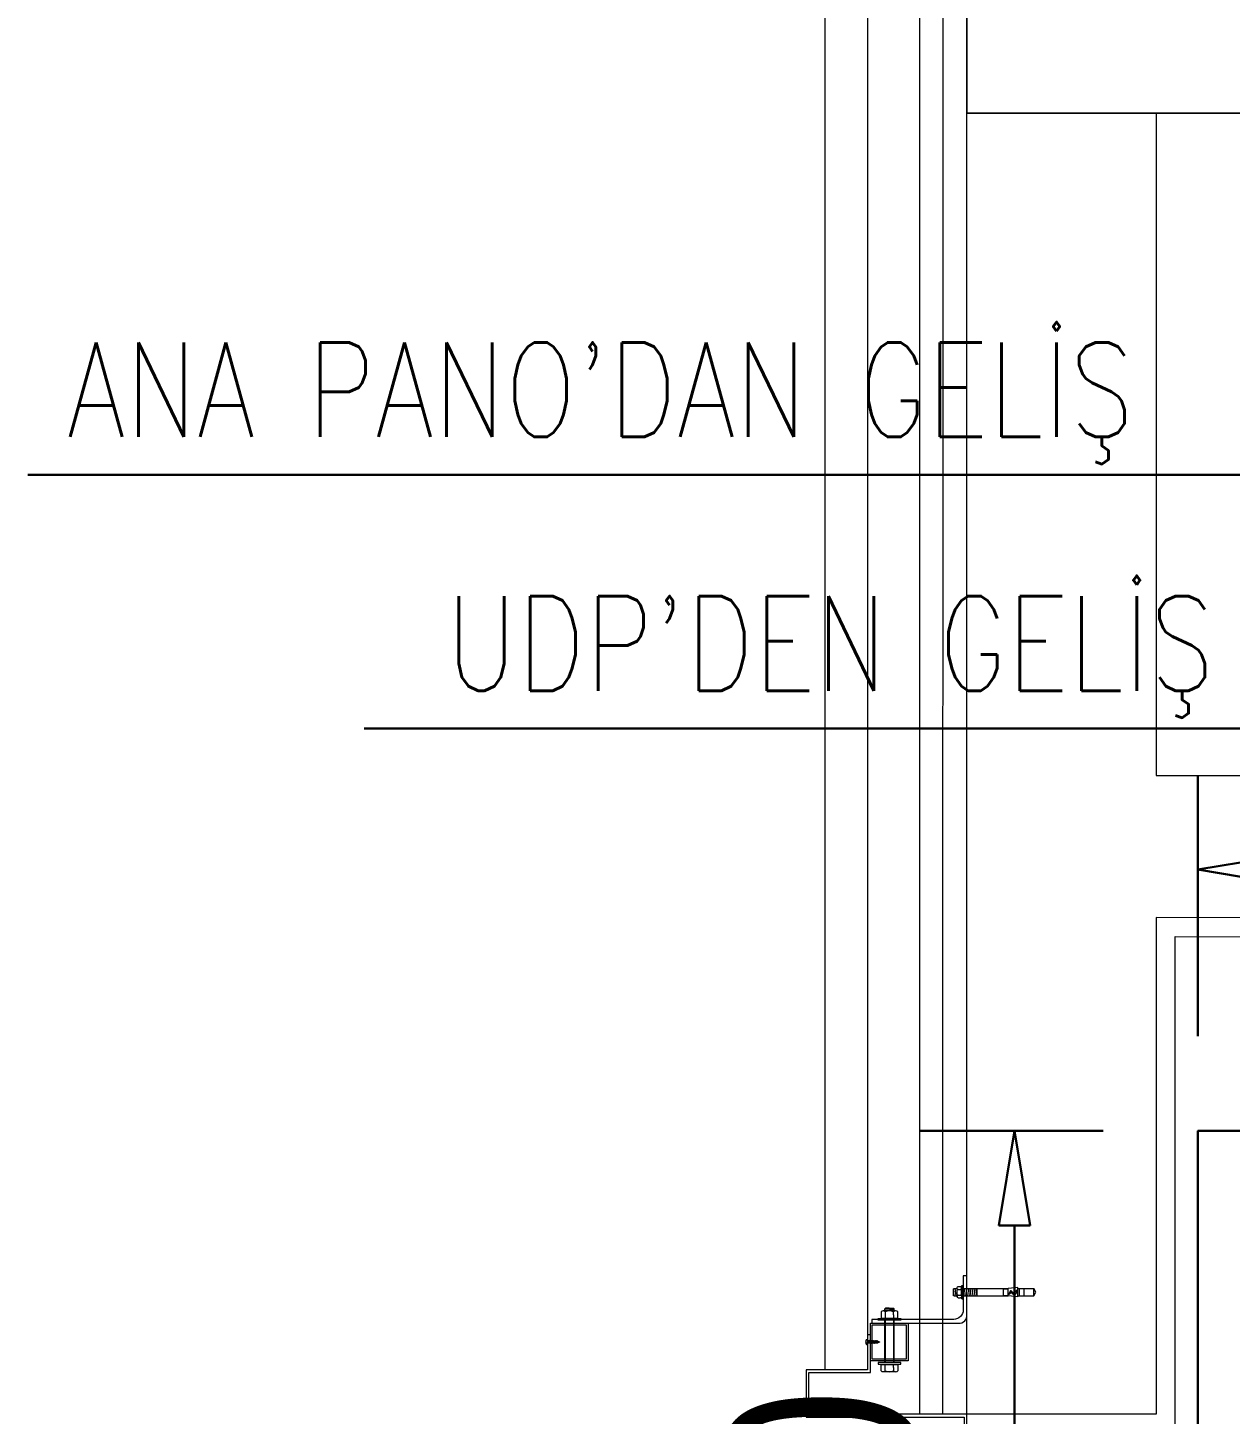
# Model space of a CAD drawing. Extents: x -1417 to 34975, y -245 to 8298.
# Drawn here: x 16701.6 to 16828.7, y 3405 to 3551.5 of the extents above; entities that cross this region are included whole.
import ezdxf

# ---------------------------------------------------------------- set-up
doc = ezdxf.new("R2010")
doc.units = 0
doc.layers.get('0').update_dxf_attribs({"color": 9, "lineweight": 9})
doc.layers.get('Defpoints').update_dxf_attribs({"color": 9, "lineweight": 9})
for name, color, linetype, lineweight in [('00', 9, 'Continuous', 9), ('01', 9, 'Continuous', 9), ('06D', 9, 'Continuous', 9), ('10', 9, 'Continuous', 9), ('10A', 9, 'Continuous', 9), ('14', 9, 'Continuous', 9), ('33', 9, 'BATTING', 9), ('E-DATA LIFT PRIZI', 7, 'Continuous', 30), ('E-KABLO', 7, 'Continuous', 30), ('E-KUVVET', 7, 'Continuous', 30), ('E-UPS PANOSU', 7, 'Continuous', 30), ('E-YAZI', 7, 'Continuous', 30)]:
    doc.layers.add(name, color=color, linetype=linetype, lineweight=lineweight)
doc.styles.add('E-YAZI', font='txttw.shx')
doc.styles.add('MuuM_TEXT-STANDART', font='ARIALN.TTF')
doc.linetypes.add('BATTING', pattern='A,0.0001,-0.1,[134,ltypeshp.shx,S=0.1,R=0,X=-0.1,Y=0],-0.2,[134,ltypeshp.shx,S=0.1,R=180,X=0.1,Y=0],-0.1', length=0.4001)
doc.dimstyles.new('rota-tek', dxfattribs={"dimscale": 20, "dimtxt": 1, "dimasz": 0.5, "dimexe": 0.5, "dimexo": 0.5, "dimgap": 0.5, "dimtad": 1, "dimdec": 1, "dimrnd": 0.5, "dimdsep": 46, "dimtxsty": 'MuuM_TEXT-STANDART', "dimblk": 'CLOSEDBLANK', "dimcen": 0, "dimdle": 0.15, "dimclrd": 256, "dimclre": 256, "dimclrt": 256, "dimadec": 0, "dimazin": 0, "dimtfac": 5, "dimtdec": 1, "dimtix": 1, "dimtmove": 2, "dimatfit": 3, "dimfxl": 3, "dimfxlon": 1, "dimtolj": 1, "dimlwd": -1, "dimlwe": -1, "dimarcsym": 0})

# ---------------------------------------------------------------- blocks, each defined once
blk = doc.blocks.new('cxvxv')
for p, q in [((-21988.4, 8560.98, 0), (-21988.4, 8560.32, 0)), ((-21986.86, 8561.07, 0), (-21988.18, 8561.07, 0)), ((-21988.02, 8561.25, 0), (-21987.03, 8561.3, 0)), ((-21988.02, 8561.25, 0), (-21988, 8561.26, 0)), ((-21988, 8561.23, 0), (-21988.02, 8561.25, 0)), ((-21988.02, 8561.13, 0), (-21987.03, 8561.19, 0)), ((-21988.02, 8561.13, 0), (-21988, 8561.14, 0)), ((-21988, 8561.11, 0), (-21988.02, 8561.13, 0)), ((-21988, 8561.3, 0), (-21987.94, 8561.35, 0)), ((-21988, 8561.26, 0), (-21988, 8561.3, 0)), ((-21988, 8561.14, 0), (-21988, 8561.23, 0)), ((-21988, 8561.07, 0), (-21988, 8561.11, 0)), ((-21987.96, 8560.98, 0), (-21987.96, 8560.32, 0)), ((-21987.54, 8561.35, 0), (-21987.94, 8561.35, 0)), ((-21987.7, 8561.05, 0), (-21987.7, 8561.08, 0)), ((-21987.7, 8561.07, 0), (-21987.7, 8561.07, 0)), ((-21987.54, 8561.35, 0), (-21987.1, 8561.35, 0)), ((-21987.03, 8561.3, 0), (-21987.1, 8561.35, 0)), ((-21987.08, 8560.64, 0), (-21987.08, 8560.98, 0)), ((-21987.05, 8561.32, 0), (-21987.03, 8561.3, 0)), ((-21987.03, 8561.3, 0), (-21987.05, 8561.28, 0)), ((-21987.03, 8561.3, 0), (-21987.05, 8561.29, 0)), ((-21987.05, 8561.28, 0), (-21987.05, 8561.2, 0)), ((-21987.05, 8561.2, 0), (-21987.03, 8561.19, 0)), ((-21987.03, 8561.19, 0), (-21987.05, 8561.17, 0)), ((-21987.05, 8561.17, 0), (-21987.05, 8561.08, 0)), ((-21987.05, 8561.08, 0), (-21987.03, 8561.07, 0)), ((-21986.64, 8560.32, 0), (-21986.64, 8560.98, 0)), ((-21988.4, 8560.32, 0), (-21986.64, 8560.32, 0)), ((-21988.02, 8560.32, 0), (-21987.02, 8560.32, 0)), ((-21988.02, 8560.28, 0), (-21988.02, 8560.32, 0)), ((-21988.02, 8560.11, 0), (-21988.02, 8555.61, 0)), ((-21987.08, 8560.64, 0), (-21987.08, 8560.32, 0)), ((-21987.06, 8560.32, 0), (-21987.06, 8560.28, 0)), ((-21987.06, 8555.61, 0), (-21987.06, 8560.11, 0)), ((-21987.02, 8560.32, 0), (-21987.02, 8560.28, 0)), ((-21987.02, 8555.61, 0), (-21987.02, 8560.11, 0)), ((-21988.4, 8555.4, 0), (-21986.64, 8555.4, 0)), ((-21988.4, 8554.74, 0), (-21988.4, 8555.4, 0)), ((-21988.02, 8555.44, 0), (-21988.02, 8555.4, 0)), ((-21988.02, 8555.4, 0), (-21987.02, 8555.4, 0)), ((-21987.96, 8554.74, 0), (-21987.96, 8555.4, 0)), ((-21987.08, 8555.08, 0), (-21987.08, 8555.4, 0)), ((-21987.08, 8555.08, 0), (-21987.08, 8554.74, 0)), ((-21987.06, 8555.4, 0), (-21987.06, 8555.44, 0)), ((-21987.02, 8555.4, 0), (-21987.02, 8555.44, 0)), ((-21986.64, 8555.4, 0), (-21986.64, 8554.74, 0)), ((-21986.86, 8554.65, 0), (-21988.17, 8554.65, 0))]:
    blk.add_line(p, q)
at = {"elevation": 0}
for points in [[(-21986.3, 8560.11), (-21988.7, 8560.11), (-21988.7, 8560.28), (-21986.3, 8560.28)], [(-21986.3, 8555.61), (-21988.7, 8555.61), (-21988.7, 8555.44), (-21986.3, 8555.44)]]:
    blk.add_lwpolyline(points, close=True, dxfattribs=at)
for points in [[(-21987.98, 8560.28), (-21987.98, 8560.32)], [(-21987.98, 8560.11), (-21987.98, 8555.61)], [(-21987.98, 8555.44), (-21987.98, 8555.4)]]:
    blk.add_lwpolyline(points, dxfattribs=at)
for centre, radius, start, end in [((-21988.18, 8560.75, 0), 0.315, 45.8497, 134.1503), ((-21987.52, 8559.95, 0), 1.12, 66.8701, 113.1299), ((-21987.52, 8559.95, 0), 1.12, 66.8701, 113.1299), ((-21986.86, 8560.76, 0), 0.313, 45.449, 134.551), ((-21988.18, 8554.97, 0), 0.315, 225.8497, 314.1503), ((-21987.52, 8555.77, 0), 1.12, 246.8701, 293.1299), ((-21987.52, 8555.77, 0), 1.12, 246.8701, 293.1299), ((-21986.86, 8554.96, 0), 0.313, 225.449, 314.551)]:
    blk.add_arc(centre, radius, start, end)
blk = doc.blocks.new('VIDA')
for p, q in [((-18072, 6523.9), (-18071.9, 6524)), ((-18071.9, 6523.8), (-18072, 6523.9)), ((-18071.9, 6524), (-18070.1, 6524.7)), ((-18069.6, 6522.9), (-18071.9, 6523.8)), ((-18069.7, 6524.9), (-18070.6, 6523.2)), ((-18070.6, 6523.2), (-18070.1, 6524.7)), ((-18070.1, 6524.7), (-18069.9, 6525.1)), ((-18069.9, 6525.1), (-18070.1, 6524.1)), ((-18070.1, 6524.1), (-18070, 6524.3)), ((-18070, 6524.3), (-18069.8, 6525.1)), ((-18069.9, 6525.1), (-18069.8, 6525.1)), ((-18069.8, 6525.1), (-18069.7, 6524.9)), ((-18069.7, 6524.9), (-18069.3, 6525)), ((-18069.6, 6522.8), (-18069.1, 6525)), ((-18069.6, 6522.8), (-18069.6, 6522.9)), ((-18069.4, 6522.4), (-18069.6, 6522.8)), ((-18068.9, 6525.3), (-18069.4, 6522.4)), ((-18069.3, 6522.4), (-18069.4, 6522.4)), ((-18069.3, 6522.4), (-18068.9, 6525.3)), ((-18069.3, 6525), (-18069.1, 6525)), ((-18069.1, 6522.8), (-18069.3, 6522.4)), ((-18069.1, 6525), (-18068.9, 6525.3)), ((-18068.7, 6522.8), (-18069.1, 6522.8)), ((-18068.9, 6525.3), (-18068.9, 6525.3)), ((-18068.9, 6525.3), (-18068.7, 6525)), ((-18068.7, 6522.8), (-18068.2, 6525)), ((-18068.7, 6525), (-18068.2, 6525)), ((-18068.5, 6522.4), (-18068.7, 6522.8)), ((-18068, 6525.3), (-18068.5, 6522.4)), ((-18068.4, 6522.4), (-18068.5, 6522.4)), ((-18068.4, 6522.4), (-18067.9, 6525.3)), ((-18068.2, 6522.8), (-18068.4, 6522.4)), ((-18068.2, 6522.8), (-18068.4, 6522.4)), ((-18068.2, 6525), (-18068, 6525.3)), ((-18067.7, 6525), (-18068.2, 6522.8)), ((-18067.7, 6522.8), (-18068.2, 6522.8)), ((-18067.9, 6525.3), (-18068, 6525.3)), ((-18067.9, 6525.3), (-18067.7, 6525)), ((-18067.7, 6522.8), (-18067.2, 6525)), ((-18067.7, 6525), (-18067.2, 6525)), ((-18067.5, 6522.4), (-18067.7, 6522.8)), ((-18067, 6525.3), (-18067.5, 6522.4)), ((-18067.4, 6522.4), (-18067.5, 6522.4)), ((-18067.4, 6522.4), (-18066.9, 6525.3)), ((-18067.2, 6522.8), (-18067.4, 6522.4)), ((-18067.2, 6522.8), (-18067.4, 6522.4)), ((-18067.2, 6525), (-18067, 6525.3)), ((-18066.7, 6525), (-18067.2, 6522.8)), ((-18066.7, 6522.8), (-18067.2, 6522.8)), ((-18066.9, 6525.3), (-18067, 6525.3)), ((-18066.9, 6525.3), (-18066.7, 6525)), ((-18066.3, 6525), (-18066.7, 6525)), ((-18066.7, 6522.8), (-18066.3, 6525)), ((-18066.5, 6522.4), (-18066.7, 6522.8)), ((-18066.1, 6525.3), (-18066.5, 6522.4)), ((-18066.5, 6522.4), (-18066, 6525.3)), ((-18066.3, 6522.8), (-18066.5, 6522.4)), ((-18066.3, 6522.8), (-18066.5, 6522.4)), ((-18066.5, 6522.4), (-18066.5, 6522.4)), ((-18066.3, 6525), (-18066.1, 6525.3)), ((-18065.8, 6525), (-18066.3, 6522.8)), ((-18066.3, 6522.8), (-18065.8, 6522.8)), ((-18066, 6525.3), (-18066.1, 6525.3)), ((-18066, 6525.3), (-18065.8, 6525)), ((-18065.8, 6522.8), (-18065.3, 6525)), ((-18065.8, 6525), (-18065.3, 6525)), ((-18065.6, 6522.4), (-18065.8, 6522.8)), ((-18065.1, 6525.3), (-18065.6, 6522.4)), ((-18065.5, 6522.4), (-18065.6, 6522.4)), ((-18065.5, 6522.4), (-18065, 6525.3)), ((-18065.3, 6522.8), (-18065.5, 6522.4)), ((-18065.3, 6522.8), (-18065.5, 6522.4)), ((-18065.3, 6525), (-18065.1, 6525.3)), ((-18064.8, 6525), (-18065.3, 6522.8)), ((-18064.8, 6522.8), (-18065.3, 6522.8)), ((-18065.1, 6525.3), (-18065, 6525.3)), ((-18065, 6525.3), (-18064.8, 6525)), ((-18064.8, 6525), (-18064.3, 6525)), ((-18064.8, 6522.8), (-18064.3, 6525)), ((-18064.6, 6522.4), (-18064.8, 6522.8)), ((-18064.1, 6525.3), (-18064.6, 6522.4)), ((-18064.5, 6522.4), (-18064.6, 6522.4)), ((-18064.5, 6522.4), (-18064, 6525.3)), ((-18064.3, 6522.8), (-18064.5, 6522.4)), ((-18064.3, 6522.8), (-18064.5, 6522.4)), ((-18064.3, 6525), (-18064.1, 6525.3)), ((-18063.8, 6525), (-18064.3, 6522.8)), ((-18063.8, 6522.8), (-18064.3, 6522.8)), ((-18064, 6525.3), (-18064.1, 6525.3)), ((-18064, 6525.3), (-18063.8, 6525)), ((-18063.8, 6522.8), (-18062, 6525)), ((-18062, 6525), (-18063.8, 6525)), ((-18063.6, 6522.4), (-18063.8, 6522.8)), ((-18063.6, 6522.4), (-18061.7, 6525.3)), ((-18061.8, 6525.3), (-18063.6, 6522.4)), ((-18062, 6522.8), (-18063.6, 6522.4)), ((-18062, 6522.8), (-18063.6, 6522.4)), ((-18063.6, 6522.4), (-18063.6, 6522.4)), ((-18061.5, 6525), (-18063.4, 6522.8)), ((-18063.4, 6522.8), (-18061.5, 6522.8)), ((-18061.7, 6525.3), (-18063.2, 6525.3)), ((-18062.7, 6522.4), (-18061.5, 6522.8)), ((-18062.6, 6522.4), (-18062.1, 6525.3)), ((-18062.4, 6522.8), (-18062.6, 6522.4)), ((-18062.4, 6522.8), (-18062.6, 6522.4)), ((-18062.6, 6522.4), (-18061.3, 6522.4)), ((-18062.4, 6525), (-18062.2, 6525.3)), ((-18061.5, 6525), (-18062.4, 6525)), ((-18061.5, 6522.8), (-18062.4, 6525)), ((-18061.9, 6525), (-18062.4, 6522.8)), ((-18061.9, 6522.8), (-18062.4, 6522.8)), ((-18062.2, 6525.3), (-18062.1, 6525.3)), ((-18062.2, 6525.3), (-18061.3, 6522.4)), ((-18062.1, 6525.3), (-18061.9, 6525)), ((-18062, 6525), (-18061.8, 6525.3)), ((-18061.9, 6525), (-18061.4, 6525)), ((-18061.9, 6522.8), (-18061.4, 6525)), ((-18061.7, 6522.4), (-18061.9, 6522.8)), ((-18061.2, 6525.3), (-18061.7, 6522.4)), ((-18061.7, 6525.3), (-18061.5, 6525)), ((-18061.6, 6522.4), (-18061.7, 6522.4)), ((-18061.6, 6522.4), (-18061.2, 6525.3)), ((-18061.4, 6522.8), (-18061.6, 6522.4)), ((-18061.4, 6522.8), (-18061.6, 6522.4)), ((-18061.4, 6525), (-18061.2, 6525.3)), ((-18061, 6525), (-18061.4, 6522.8)), ((-18060.9, 6522.8), (-18061.4, 6522.8)), ((-18061.2, 6525.3), (-18061, 6525)), ((-18061.2, 6525.3), (-18061.2, 6525.3)), ((-18061, 6525), (-18060.5, 6525)), ((-18060.9, 6522.8), (-18060.5, 6525)), ((-18060.7, 6522.4), (-18060.9, 6522.8)), ((-18060.7, 6522.4), (-18060.2, 6525.3)), ((-18060.3, 6525.3), (-18060.7, 6522.4)), ((-18060.5, 6522.8), (-18060.7, 6522.4)), ((-18060.5, 6522.8), (-18060.7, 6522.4)), ((-18060.7, 6522.4), (-18060.7, 6522.4)), ((-18060.5, 6525), (-18060.3, 6525.3)), ((-18060, 6525), (-18060.5, 6522.8)), ((-18060.5, 6522.8), (-18060, 6522.8)), ((-18060.3, 6525.3), (-18060.2, 6525.3)), ((-18060.2, 6525.3), (-18060, 6525)), ((-18060, 6525), (-18059.5, 6525)), ((-18060, 6522.8), (-18059.5, 6525)), ((-18059.8, 6522.4), (-18060, 6522.8)), ((-18059.3, 6525.3), (-18059.8, 6522.4)), ((-18059.7, 6522.4), (-18059.8, 6522.4)), ((-18059.7, 6522.4), (-18059.2, 6525.3)), ((-18059.5, 6522.8), (-18059.7, 6522.4)), ((-18059.5, 6522.8), (-18059.7, 6522.4)), ((-18059.5, 6525), (-18059.3, 6525.3)), ((-18059.2, 6524), (-18059.5, 6522.8)), ((-18059.5, 6522.8), (-18059.2, 6522.8)), ((-18059.3, 6525.3), (-18059.2, 6525.3)), ((-18058.1, 6526.6), (-18059.2, 6526.6)), ((-18059.2, 6521.2), (-18059.2, 6526.6)), ((-18058.1, 6521.2), (-18059.2, 6521.2))]:
    blk.add_line(p, q)
for points in [[(-18068.7, 6525), (-18069.1, 6522.8)], [(-18057.2, 6524.3), (-18057.5, 6524), (-18057.5, 6523.8), (-18057.2, 6523.5)]]:
    blk.add_lwpolyline(points)
for centre, start, end in [((-18062.4, 6523.6), 7.5095, 35.2427), ((-18062.4, 6524.2), 324.7573, 352.4905)]:
    blk.add_arc(centre, 5.21, start, end)
blk = doc.blocks.new('çelik dübel')
at = {"ltscale": 7}
for p, q in [((-87.2, -2), (-85, 2)), ((-85, -6), (-85, 2)), ((-68, 2), (-85, 2)), ((-75, -6), (-75, 2)), ((-70, -6), (-70, 2)), ((-68, 3), (-58, 2)), ((-68, -7), (-68, 3)), ((-58, -6), (-58, 2)), ((-8.5, 2), (-58, 2)), ((-53, 1.5), (-58, 1.5)), ((-53, -6), (-53, 2)), ((-25, -6), (-25, 2)), ((-25, -6), (-23.9, 2)), ((-23, -6), (-21.9, 2)), ((-21, -6), (-19.9, 2)), ((-19, -6), (-17.9, 2)), ((-17, -6), (-15.9, 2)), ((-85, -6), (-87.2, -2)), ((-68, -6), (-85, -6)), ((-68, -7), (-58, -6)), ((-53, -5.5), (-58, -5.5)), ((-8.5, -6), (-58, -6))]:
    blk.add_line(p, q, dxfattribs=at)
for p, q in [((-15, -6), (-13.9, 2)), ((-13, -6), (-11.9, 2)), ((-11, -6), (-10, 1.1)), ((-10, -9), (-10, 5)), ((-9, 5), (-10, 5)), ((-10, 3), (-10, 5)), ((-9, -9), (-9, 5)), ((-8.5, 2), (-8.5, 3)), ((-8.5, -4), (-8.5, 0)), ((-5, 4), (-7.5, 4)), ((-5, 1), (-7.5, 1)), ((-4, 2), (-4, 3)), ((-1, 2), (-4, 2)), ((-4, -4), (-4, 0)), ((-3, -6), (-1.9, 2)), ((-1, -6), (0, 1.1)), ((0, -5), (0, 1)), ((-10, -7), (-10, -9.1)), ((-9, -9), (-10, -9)), ((-8.5, -6), (-8.5, -7)), ((-5, -5), (-7.5, -5)), ((-5, -8), (-7.5, -8)), ((-4, -6), (-4, -7)), ((-1, -6), (-4, -6))]:
    blk.add_line(p, q)
for points in [[(-68, 0.6), (-67.4, 0.4), (-67, 0.1), (-66.6, -0.3), (-66.2, -0.8), (-65.9, -1.3), (-65.7, -1.9), (-65.4, -2.3), (-65.2, -2.8), (-65, -3.1), (-64.8, -3.3), (-64.6, -3.5), (-64.4, -3.6), (-64.2, -3.5), (-63.9, -3.5), (-63.7, -3.3), (-63.5, -3.1), (-63.2, -2.9), (-62.9, -2.6), (-62.7, -2.3), (-62.4, -2), (-62.1, -1.7), (-61.9, -1.4), (-61.6, -1.1), (-61.4, -0.9), (-61.2, -0.7), (-61, -0.6), (-60.8, -0.5), (-60.6, -0.5), (-60.4, -0.5), (-60.3, -0.7), (-60.1, -0.9), (-59.9, -1.1), (-59.8, -1.5), (-59.6, -1.9), (-59.4, -2.3), (-59.2, -2.7), (-58.9, -3), (-58.7, -3.3), (-58.4, -3.5), (-58, -3.5)], [(-68, -0.5), (-68, -0.5), (-67.9, -0.5), (-67.9, -0.5), (-67.8, -0.5), (-67.8, -0.6), (-67.7, -0.6), (-67.7, -0.6), (-67.6, -0.7), (-67.6, -0.7), (-67.6, -0.8), (-67.5, -0.8), (-67.5, -0.8), (-67.5, -0.9), (-67.4, -0.9), (-67.4, -0.9), (-67.3, -1), (-67.3, -1), (-67.3, -1.1), (-67.2, -1.1), (-67.2, -1.2), (-67.2, -1.2), (-67.1, -1.3), (-67.1, -1.3), (-67.1, -1.4), (-67, -1.4), (-67, -1.5), (-67, -1.5), (-66.9, -1.6), (-66.9, -1.6), (-66.9, -1.7), (-66.9, -1.7), (-66.8, -1.8), (-66.8, -1.9), (-66.8, -1.9), (-66.7, -2), (-66.7, -2), (-66.7, -2.1), (-66.6, -2.2), (-66.6, -2.2), (-66.6, -2.3), (-66.6, -2.3), (-66.5, -2.4), (-66.5, -2.5), (-66.5, -2.5), (-66.4, -2.6), (-66.4, -2.7), (-66.4, -2.7), (-66.3, -2.8), (-66.3, -2.8), (-66.3, -2.9), (-66.3, -3), (-66.2, -3), (-66.2, -3.1), (-66.2, -3.1), (-66.1, -3.2), (-66.1, -3.2), (-66.1, -3.3), (-66, -3.4), (-66, -3.4), (-66, -3.5), (-65.9, -3.5), (-65.9, -3.6), (-65.9, -3.6), (-65.8, -3.7), (-65.8, -3.7), (-65.7, -3.8), (-65.7, -3.8), (-65.7, -3.9), (-65.6, -3.9), (-65.6, -4), (-65.5, -4), (-65.5, -4.1), (-65.4, -4.1), (-65.4, -4.1), (-65.3, -4.2), (-65.3, -4.2), (-65.2, -4.3), (-65.2, -4.3), (-65.1, -4.3), (-65, -4.4), (-65, -4.4), (-64.9, -4.4), (-64.9, -4.4), (-64.8, -4.5), (-64.7, -4.5), (-64.7, -4.5), (-64.6, -4.5), (-64.5, -4.5), (-64.5, -4.5), (-64.4, -4.5), (-64.3, -4.5), (-64.3, -4.5), (-64.2, -4.5), (-64.1, -4.5), (-64.1, -4.5), (-64, -4.5), (-64, -4.5), (-63.9, -4.5), (-63.8, -4.5), (-63.8, -4.5), (-63.7, -4.4), (-63.7, -4.4), (-63.6, -4.4), (-63.6, -4.4), (-63.5, -4.4), (-63.4, -4.3), (-63.4, -4.3), (-63.3, -4.3), (-63.3, -4.3), (-63.3, -4.2), (-63.2, -4.2), (-63.2, -4.2), (-63.1, -4.1), (-63.1, -4.1), (-63, -4.1), (-63, -4), (-62.9, -4), (-62.9, -4), (-62.9, -3.9), (-62.8, -3.9), (-62.8, -3.9), (-62.7, -3.8), (-62.7, -3.8), (-62.7, -3.8), (-62.6, -3.7), (-62.6, -3.7), (-62.5, -3.6), (-62.5, -3.6), (-62.5, -3.6), (-62.4, -3.5), (-62.4, -3.5), (-62.4, -3.5), (-62.3, -3.4), (-62.3, -3.4), (-62.2, -3.3), (-62.2, -3.3), (-62.2, -3.3), (-62.1, -3.2), (-62.1, -3.2), (-62.1, -3.1), (-62, -3.1), (-62, -3.1), (-62, -3), (-61.9, -3), (-61.9, -2.9), (-61.9, -2.9), (-61.8, -2.9), (-61.8, -2.8), (-61.7, -2.8), (-61.7, -2.7), (-61.7, -2.7), (-61.6, -2.6), (-61.6, -2.6), (-61.6, -2.6), (-61.5, -2.5), (-61.5, -2.5), (-61.5, -2.5), (-61.4, -2.4), (-61.4, -2.4), (-61.4, -2.3), (-61.3, -2.3), (-61.3, -2.3), (-61.3, -2.2), (-61.3, -2.2), (-61.2, -2.2), (-61.2, -2.1), (-61.2, -2.1), (-61.1, -2), (-61.1, -2), (-61.1, -2), (-61, -1.9), (-61, -1.9), (-61, -1.9), (-61, -1.9), (-60.9, -1.8), (-60.9, -1.8), (-60.9, -1.8), (-60.9, -1.8), (-60.9, -1.8), (-60.9, -1.7), (-60.8, -1.7), (-60.8, -1.7), (-60.8, -1.7), (-60.8, -1.7), (-60.8, -1.7), (-60.8, -1.8), (-60.7, -1.8), (-60.7, -1.8), (-60.7, -1.8), (-60.7, -1.9), (-60.7, -1.9), (-60.7, -1.9), (-60.6, -2), (-60.6, -2), (-60.6, -2.1), (-60.6, -2.1), (-60.6, -2.1), (-60.5, -2.2), (-60.5, -2.2), (-60.5, -2.3), (-60.5, -2.3), (-60.4, -2.4), (-60.4, -2.5), (-60.4, -2.5), (-60.4, -2.6), (-60.3, -2.6), (-60.3, -2.7), (-60.3, -2.7), (-60.3, -2.8), (-60.2, -2.8), (-60.2, -2.9), (-60.2, -3), (-60.1, -3), (-60.1, -3.1), (-60.1, -3.1), (-60, -3.2), (-60, -3.2), (-59.9, -3.3), (-59.9, -3.4), (-59.9, -3.4), (-59.8, -3.5), (-59.8, -3.5), (-59.7, -3.6), (-59.7, -3.6), (-59.6, -3.7), (-59.6, -3.8), (-59.5, -3.8), (-59.5, -3.9), (-59.4, -3.9), (-59.3, -4), (-59.3, -4), (-59.2, -4.1), (-59.1, -4.2), (-59, -4.2), (-58.9, -4.3), (-58.8, -4.3), (-58.6, -4.4), (-58.4, -4.4), (-58.2, -4.5), (-58, -4.5)]]:
    blk.add_lwpolyline(points)
for centre, start, end in [((-7.5, 3), 90, 180), ((-7.5, 2), 180, 270), ((-7.5, 0), 90, 180), ((-5, 3), 0, 90), ((-5, 2), 270, 0), ((-5, 0), 0, 90), ((-1, 1), 0, 90), ((-7.5, -4), 180, 270), ((-7.5, -6), 90, 180), ((-7.5, -7), 180, 270), ((-5, -4), 270, 0), ((-5, -6), 0, 90), ((-5, -7), 270, 0), ((-1, -5), 270, 0)]:
    blk.add_arc(centre, 1, start, end)
blk = doc.blocks.new('kjdol')
at = {"ltscale": 10, "elevation": -278.89}
blk.add_lwpolyline([(77394.12, 60089.89), (77403.28, 60089.89, 0.460237), (77404.18, 60090.79), (77404.18, 60094.89), (77403.78, 60094.89), (77403.78, 60091.29, -0.414214), (77402.78, 60090.29), (77394.12, 60090.29)], format="xyb", close=True, dxfattribs=at)
at = {"elevation": -249.79}
for points in [[(77397.97, 60089.9), (77397.97, 60085.9), (77393.97, 60085.9), (77393.97, 60089.9)], [(77397.77, 60089.7), (77397.77, 60086.1), (77394.17, 60086.1), (77394.17, 60089.7)]]:
    blk.add_lwpolyline(points, close=True, dxfattribs=at)
at = {"extrusion": (0, 0, -1), "xscale": 0.1000000000058208, "yscale": 0.1000000000058208, "zscale": -0.0999999999999091}
blk.add_blockref('çelik dübel', (-77402.74, 60093.36, 459.25), dxfattribs=at)
blk.add_blockref('cxvxv', (99383.5, 51530.11, -249.79))
at = {"xscale": 0.1000000000058208, "yscale": 0.1000000000058208, "zscale": 0.1000000000058208, "rotation": 180}
blk.add_blockref('VIDA', (75587.75, 60740.29, -249.79), dxfattribs=at)
blk = doc.blocks.new('_ClosedBlank')
at = {"color": 0, "linetype": 'ByBlock', "lineweight": -2}
for p, q in [((-1, 0.167), (0, 0)), ((-1, 0.167), (-1, -0.167)), ((0, 0), (-1, -0.167))]:
    blk.add_line(p, q, dxfattribs=at)
blk = doc.blocks.new('*D816')
at = {"layer": 'Defpoints', "color": 0, "transparency": 16777216}
for p in [(16805.86, 3434.95), (16825.24, 3434.95), (16825.24, 3354.95)]:
    blk.add_point(p, dxfattribs=at)
at = {"layer": 'E-DATA LIFT PRIZI', "transparency": 16777216}
for p, q in [((16815.24, 3434.95), (16795.86, 3434.95)), ((16805.86, 3364.95), (16805.86, 3424.95)), ((16815.24, 3354.95), (16795.86, 3354.95))]:
    blk.add_line(p, q, dxfattribs=at)
at = {"layer": 'E-DATA LIFT PRIZI', "transparency": 16777216, "xscale": 10, "yscale": 10, "zscale": 10}
for p, rotation in [((16805.86, 3434.95), 90), ((16805.86, 3354.95), 270)]:
    blk.add_blockref('_ClosedBlank', p, dxfattribs=dict(at, rotation=rotation))
at = {"layer": 'E-DATA LIFT PRIZI', "transparency": 16777216, "insert": (16785.65, 3394.95), "char_height": 20, "attachment_point": 5, "rotation": 90, "style": 'MuuM_TEXT-STANDART'}
blk.add_mtext('\\A1;80', dxfattribs=at)
blk = doc.blocks.new('*D821')
at = {"layer": 'Defpoints', "color": 0, "transparency": 16777216}
for p in [(16905.24, 3462.55), (16825.24, 3434.95), (16905.24, 3434.95)]:
    blk.add_point(p, dxfattribs=at)
at = {"layer": 'E-KUVVET', "transparency": 16777216}
for p, q in [((16825.24, 3444.95), (16825.24, 3472.55)), ((16905.24, 3444.95), (16905.24, 3472.55)), ((16835.24, 3462.55), (16895.24, 3462.55))]:
    blk.add_line(p, q, dxfattribs=at)
at = {"layer": 'E-KUVVET', "transparency": 16777216, "xscale": 10, "yscale": 10, "zscale": 10, "rotation": 180}
blk.add_blockref('_ClosedBlank', (16825.24, 3462.55), dxfattribs=at)
at = {"layer": 'E-KUVVET', "transparency": 16777216, "xscale": 10, "yscale": 10, "zscale": 10}
blk.add_blockref('_ClosedBlank', (16905.24, 3462.55), dxfattribs=at)
at = {"layer": 'E-KUVVET', "transparency": 16777216, "insert": (16865.24, 3482.76), "char_height": 20, "attachment_point": 5, "style": 'MuuM_TEXT-STANDART'}
blk.add_mtext('\\A1;80', dxfattribs=at)

msp = doc.modelspace()

# ---------------------------------------------------------------- linework, layer by layer
at = {"layer": '00'}
for points in [[(16800.84, 3405), (16800.84, 3542.5), (16820.84, 3542.5), (16820.84, 3472.5), (17030.84, 3472.5)], [(17450.84, 3457.4), (17450.84, 3457.4), (16820.84, 3457.5), (16820.84, 3405)], [(16820.84, 3405), (16800.84, 3405)]]:
    msp.add_lwpolyline(points, dxfattribs=at)
at = {"layer": '01'}
for points in [[(16800.84, 3542.5), (16800.84, 3892.5), (17400.84, 3892.5), (17400.84, 3852.5), (16850.84, 3852.5), (16850.84, 3582.5), (17400.84, 3582.5), (17400.84, 3542.5)], [(17400.84, 3892.5), (16800.84, 3892.5), (16800.84, 3542.5), (17400.84, 3542.5), (17400.84, 3582.5), (16850.84, 3582.5), (16850.84, 3852.5), (17400.84, 3852.5)]]:
    msp.add_lwpolyline(points, close=True, dxfattribs=at)
at = {"layer": '06D'}
msp.add_lwpolyline([(18173.34, 3897.5), (16795.84, 3897.5), (16795.84, 3405)], dxfattribs=at)
at = {"layer": '10A'}
for points in [[(16785.84, 3409.7), (16785.84, 3898.25), (16790.34, 3898.25), (16790.34, 3409.7)], [(16790.64, 3413.4), (16790.34, 3413.4), (16790.34, 3409.7), (16783.84, 3409.7), (16783.84, 3404.7), (16800.54, 3404.7), (16800.54, 3402.16), (16800.84, 3402.16), (16800.84, 3405), (16784.14, 3405), (16784.14, 3409.4), (16790.64, 3409.4), (16790.64, 3413.4)]]:
    msp.add_lwpolyline(points, dxfattribs=at)
at = {"layer": '14'}
msp.add_lwpolyline([(16822.84, 3403), (16822.84, 3455.5), (17035.84, 3455.46)], dxfattribs=at)
at = {"layer": '33', "ltscale": 0.2}
msp.add_lwpolyline([(16798.3, 3405), (16798.34, 3895), (18173.34, 3895)], dxfattribs=at)
at = {"layer": 'E-KABLO', "ltscale": 40}
for p, q in [((16701.58, 3504.27), (16862.09, 3504.27)), ((16737.14, 3477.46), (16882.09, 3477.46))]:
    msp.add_line(p, q, dxfattribs=at)
at = {"layer": 'E-UPS PANOSU', "color": 7}
msp.add_lwpolyline([(16825.24, 3354.95), (16825.24, 3434.95), (16905.24, 3434.95), (16905.24, 3354.95)], close=True, dxfattribs=at)

# ---------------------------------------------------------------- block references
at = {"layer": '10'}
msp.add_blockref('kjdol', (-60603.34, -56675.26, 278.89), dxfattribs=at)

# ---------------------------------------------------------------- texts
at = {"layer": 'E-YAZI', "color": 3, "style": 'E-YAZI', "width": 0.8}
for s, p in [("ANA PANO'DAN GELİŞ", (16705.73, 3508.27)), ("UDP'DEN GELİŞ", (16745.75, 3481.46))]:
    msp.add_text(s, height=10, dxfattribs=at).set_placement(p)

# ---------------------------------------------------------------- dimensions: what is measured, and where the dimension line sits
at = {"layer": 'E-DATA LIFT PRIZI', "color": 1}
dim = msp.add_linear_dim(base=(16805.86, 3434.95), p1=(16825.24, 3354.95), p2=(16825.24, 3434.95), angle=90, dimstyle='rota-tek', dxfattribs=at)
dim.commit()
dim.dimension.update_dxf_attribs({"geometry": '*D816', "text_midpoint": (16785.65, 3394.95)})
at = {"layer": 'E-KUVVET'}
dim = msp.add_linear_dim(base=(16905.24, 3462.55), p1=(16825.24, 3434.95), p2=(16905.24, 3434.95), dimstyle='rota-tek', dxfattribs=at)
dim.commit()
dim.dimension.update_dxf_attribs({"geometry": '*D821', "text_midpoint": (16865.24, 3482.76)})

doc.saveas('drawing.dxf')
